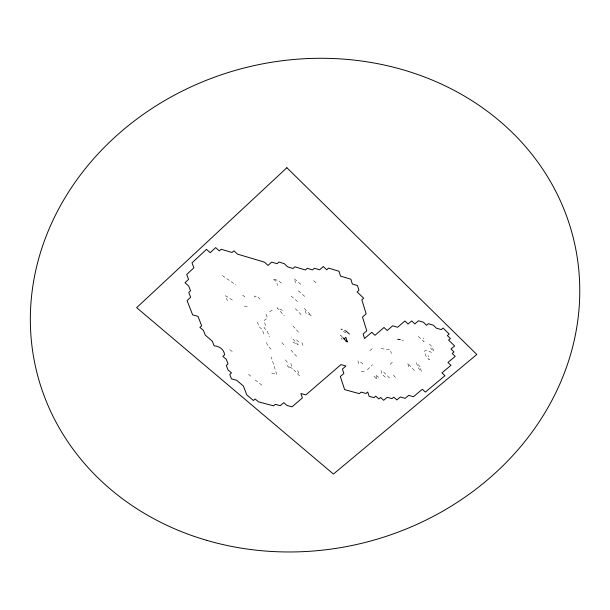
<?xml version="1.0" encoding="UTF-8"?>
<svg xmlns="http://www.w3.org/2000/svg" width="610" height="610" viewBox="0 0 610 610"><rect width="100%" height="100%" fill="white"/><g stroke="black" fill="none" stroke-linecap="round" stroke-linejoin="round"><path stroke-width="0.46" stroke-dasharray="3.05 2.29" d="M367.388 369.668L372.535 364.757M390.148 364.452L393.519 361.021M372.214 348.676L368.615 351.703M269.643 311.756L273.28 309.392M244.29 306.411L249.292 306.822M361.227 371.368L365.855 371.879M381.082 348.584L390.324 349.835L391.384 353.556M401.09 339.633L396.408 338.847L403.53 340.898M271.709 373.046L276.765 374.517L271.252 357.018M345.916 332.656L344.17 331.962L340.906 328.942L344.703 330.551M431.621 352.443L426.398 350.171L424.369 351.154L425.704 355.782L429.265 359.9L428.022 355.485M282.445 310.406L277.092 307.783L284.199 315.789M292.838 342.141L298.176 344.78L291.183 337.216M297.703 370.438L299.418 375.691L292.579 368.638L287.203 365.588L290.665 369.325M222.353 275.575L236.078 285.091M261.85 385.162L255.232 379.992M232.349 300.006L225.608 295.758L227.393 300.86M360.533 362.058L363.476 364.277M300.821 284.336L294.15 278.686L295.591 282.788M229.787 349.644L233.203 352.252M242.605 295.103L245.975 297.733M281.507 283.177L278.152 280.478L272.861 278.923L276.17 281.324L277.695 285.533M297.52 301.584L290.871 295.827M298.412 290.84L305.076 296.712M248.476 374.189L251.861 377.094M378.673 377.331L375.646 374.708L377.163 379.565L373.892 376.202M313.7 280.707L317.017 283.619M383.659 372.016L390.141 378.604M418.239 336.506L424.064 341.646L423.104 337.848M385.306 377.27L382.165 374.273L380.632 369.347M260.127 299.236L256.65 295.827L254.835 297.062L253.44 294.012M296.536 339.846L299.937 343.232M429.379 344.07L432.505 347.189L433.672 351.467L430.294 347.791M295.339 308.652L302.308 315.934M271.076 349.316L267.615 345.588L265.945 340.715M298.511 332.191L291.397 324.185M290.978 350.14L297.939 357.658M342.332 336.987L340.578 335.088L342.042 339.64M414.381 370.522L407.632 363.148L409.234 368.333M393.473 375.089L397.003 379.222M281.934 342.538L285.495 346.701M285.396 359.915L288.942 364.071M266.036 314.203L267.515 318.046L263.955 320.601L265.685 325.801L263.993 327.555L267.515 331.581L269.254 336.857M257.389 322.103L259.014 326.632L262.384 329.758L264.199 335.439M301.889 342.492L303.528 347.418M290.856 363.369L292.579 368.638M357.879 360.792L359.031 364.437M311.336 315.614L305.968 313.166L304.413 308.515L311.336 315.614M420.054 366.839L416.508 362.729L417.934 367.517L421.472 371.62L420.054 366.839"/><path stroke-width="0.91" d="M342.911 337.627L344.078 338.893L345.87 337.33L347.326 341.882L345.817 341.242M344.703 330.551L346.213 331.192L349.416 334.051M344.078 338.893L347.326 341.882M286.868 167.727L136.648 307.669L333.418 474.054L476.807 354.479L286.868 167.727M206.508 249.36L191.998 262.849L193.881 267.813L186.683 274.492L188.566 279.403L184.99 282.712L188.658 285.938L190.533 290.795L188.749 292.442L190.617 297.268L187.064 300.539L192.63 314.859L198.006 316.369L201.651 325.786L199.889 327.387L203.458 330.46L205.257 335.119L212.333 341.211L214.11 345.817A11.476 10.027 -5.3 0 1 224.602 354.829L222.856 356.392L226.325 359.366L228.048 363.888L226.31 365.436L228.033 369.935L231.472 372.87L229.741 374.403L231.442 378.863L236.588 380.243L243.398 386.038L246.707 394.815L253.424 400.511L255.148 399.009L258.488 401.853L273.593 405.848L275.316 404.354L280.325 405.68L283.772 402.691L287.043 405.513L292.03 406.839L302.408 397.888L300.89 393.549L305.877 394.891L340.975 364.62L345.954 366.008L342.416 369.058L343.857 373.48L340.327 376.507L344.619 389.622L359.351 393.641L361.105 392.146L365.992 393.48L367.746 391.994L369.111 396.302L373.976 397.628L375.729 396.149L378.825 398.955L380.579 397.476L383.667 400.274L387.182 397.316L392.009 398.635L393.77 397.156L396.828 399.954L400.351 397.003L405.154 398.322L408.685 395.364L413.481 396.683L422.333 389.279L425.338 392.093L444.949 375.714L441.953 372.855L450.942 365.329L447.946 362.447L455.182 356.385L452.178 353.472L453.992 351.955L450.981 349.027L454.618 345.969L448.579 340.075L450.401 338.535L447.366 335.569L449.189 334.021L443.096 328.043L441.266 329.598L436.363 328.157L433.291 325.153L428.365 323.704L426.535 325.267L423.432 322.248L418.49 320.791L414.83 323.918L411.704 320.898L408.052 324.032L404.903 321.005L397.613 327.273L392.634 325.816L387.19 330.506L384.01 327.494L374.959 335.302L371.764 332.298L364.544 338.535L363.133 333.975L366.747 330.849L362.492 317.017L366.13 313.853L361.844 299.8L363.674 298.198L357.117 291.938L358.954 290.322L357.498 285.556L352.351 284.016L350.872 279.212L340.51 276.101L339 271.259L328.561 268.11L326.716 269.765L323.315 266.532L319.632 269.833L314.379 268.255L312.534 269.902L307.265 268.324L305.427 269.978L294.859 266.814L293.021 268.469L287.714 266.883L284.229 263.634L278.9 262.041L277.062 263.703L271.717 262.109L268.057 265.434L264.526 262.178L237.519 254.126L233.904 250.817L232.075 252.502L221.14 249.246L219.318 250.931L215.658 247.607L210.191 252.685L206.508 249.36M206.82 540.376A276.521 244.823 -14.2 0 0 576.351 252.235A276.521 244.823 -14.2 0 0 131.989 122.755A276.521 244.823 -14.2 0 0 206.82 540.376"/></g></svg>
